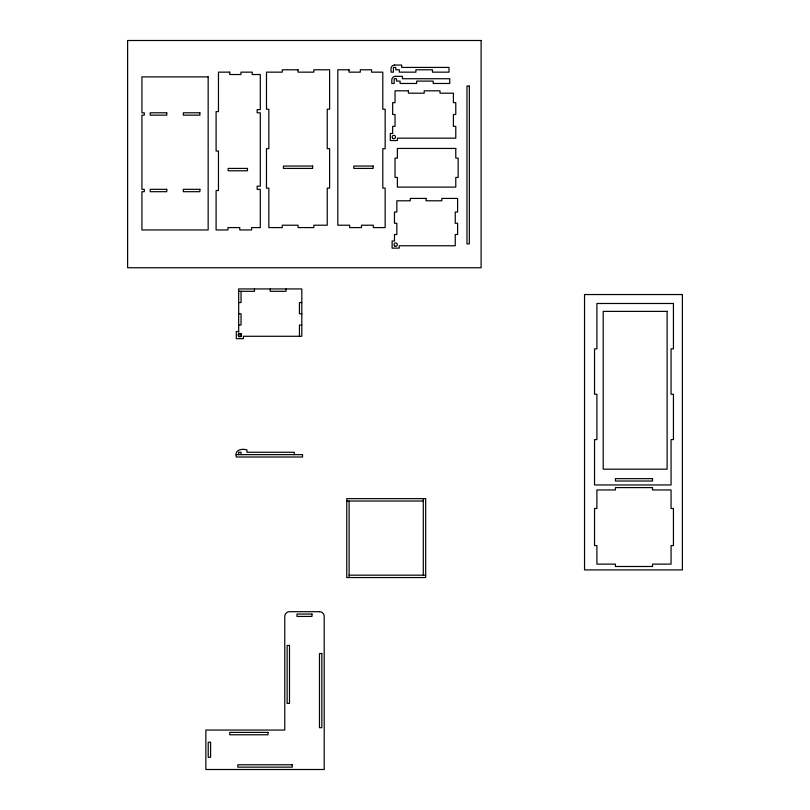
<?xml version="1.0" encoding="UTF-8"?>
<svg xmlns="http://www.w3.org/2000/svg" width="810" height="810" viewBox="0 0 810 810"><rect width="100%" height="100%" fill="white"/><g stroke="black" fill="none" stroke-linecap="round" stroke-linejoin="round"><path stroke-width="1.21" d="M238.677 291.306L254.461 291.306L254.461 288.937M238.677 302.545L241.046 302.545L241.046 291.306M301.806 302.545L299.437 302.545L299.437 313.794L301.806 313.794M238.677 313.794L241.046 313.794L241.046 325.033L238.677 325.033M301.806 325.033L299.437 325.033L299.437 336.282M238.677 331.543L236.317 331.543L236.317 338.651L243.415 338.651L243.415 336.282L301.806 336.282L301.806 288.937L238.677 288.937L238.677 332.07M236.307 454.633L302.545 454.633L302.545 457.002L236.307 457.002C234.08 450.097 241.744 448.183 246.959 449.904L246.959 452.263L294.273 452.263L294.273 454.633M346.761 501.015L423.296 501.015M349.13 575.181L425.665 575.181M423.296 498.646L423.296 575.181M349.13 501.015L349.13 577.55M286.021 288.937L286.021 291.306L270.246 291.306L270.246 288.937M241.046 454.633L241.046 452.263L238.677 452.263L238.677 454.633M394.571 65.053L393.68 65.164A3.554 3.554 0 0 0 391.048 68.607L391.048 72.151L393.417 72.151L393.417 67.422L395.786 67.422L395.786 69.781L399.33 69.781L399.33 72.151L415.894 72.151L415.894 69.781L432.449 69.781L432.449 72.151L449.013 72.151L449.013 67.422L401.699 67.422L401.699 65.053L394.571 65.053M395.331 76.363L394.45 76.484A3.554 3.554 0 0 0 391.807 79.917L391.807 83.47L394.186 83.47L394.186 78.732L396.546 78.732L396.546 81.101L400.089 81.101L400.089 83.47L416.654 83.47L416.654 81.101L433.208 81.101L433.208 83.47L449.773 83.47L449.773 78.732L402.459 78.732L402.459 76.363L395.331 76.363M481.11 40.5L127.626 40.5L127.626 267.745L481.11 267.745L481.11 40.5M298.05 69.781L282.265 69.781L282.265 72.151L266.48 72.151L266.48 109.239L268.849 109.239L268.849 148.686L266.48 148.686L266.48 188.143L268.849 188.143L268.849 227.59L282.265 227.59L282.265 225.22L298.05 225.22L298.05 227.59L313.824 227.59L313.824 225.22L327.24 225.22L327.24 188.143L329.609 188.143L329.609 148.665L327.24 148.665L327.24 109.188L329.609 109.188L329.609 69.781L313.824 69.781L313.824 72.151L298.05 72.151L298.05 69.781M349.059 69.781L337.821 69.781L337.821 225.22L349.657 225.22L349.657 227.59L361.483 227.59L361.483 225.22L373.319 225.22L373.319 227.59L385.155 227.59L385.155 188.143L382.796 188.143L382.796 148.686L385.155 148.686L385.155 109.239L382.796 109.239L382.796 72.151L371.547 72.151L371.547 69.781L360.308 69.781L360.308 72.151L349.059 72.151L349.059 69.781M229.716 72.151L218.467 72.151L218.467 111.608L216.098 111.608L216.098 151.055L218.467 151.055L218.467 190.512L216.098 190.512L216.098 229.959L227.934 229.959L227.934 227.59L239.77 227.59L239.77 229.959L251.606 229.959L251.606 227.59L260.293 227.59L260.293 189.327L257.135 189.327L257.135 186.168L260.293 186.168L260.293 112.793L257.135 112.793L257.135 109.633L260.293 109.633L260.293 74.52L252.204 74.52L252.204 72.151L240.955 72.151L240.955 74.52L229.716 74.52L229.716 72.151M208.16 76.889L141.922 76.889L141.922 112.793L144.302 112.793L144.302 115.152L141.922 115.152L141.922 189.327L144.302 189.327L144.302 191.686L141.922 191.686L141.922 229.959L208.16 229.959L208.16 76.889M469.344 86.073L466.975 86.073L466.975 243.881L469.344 243.881L469.344 86.073M408.432 90.821L395.027 90.821L395.027 102.657L392.658 102.657L392.658 114.493L395.027 114.493L395.027 126.33L392.658 126.33L392.658 133.437L390.288 133.437L390.288 140.535L397.386 140.535L397.386 138.166L455.777 138.166L455.777 126.33L453.408 126.33L453.408 114.493L455.777 114.493L455.777 102.657L453.408 102.657L453.408 93.191L440.002 93.191L440.002 90.821L424.217 90.821L424.217 93.191L408.432 93.191L408.432 90.821M166.769 112.793L150.204 112.793L150.204 115.152L166.769 115.152L166.769 112.793M199.888 112.793L183.323 112.793L183.323 115.152L199.888 115.152L199.888 112.793M455.777 148.443L397.386 148.443L397.386 158.102L395.027 158.102L395.027 177.441L397.386 177.441L397.386 187.1L455.777 187.1L455.777 177.441L458.146 177.441L458.146 158.102L455.777 158.102L455.777 148.443M312.64 166.05L283.449 166.05L283.449 168.419L312.64 168.419L312.64 166.05M373.126 166.05L353.798 166.05L353.798 168.419L373.126 168.419L373.126 166.05M247.465 168.419L228.136 168.419L228.136 170.778L247.465 170.778L247.465 168.419M166.769 189.327L150.204 189.327L150.204 191.686L166.769 191.686L166.769 189.327M199.888 189.327L183.323 189.327L183.323 191.686L199.888 191.686L199.888 189.327M426.04 198.42L410.265 198.42L410.265 200.789L396.849 200.789L396.849 212.028L394.48 212.028L394.48 223.276L396.849 223.276L396.849 234.515L394.48 234.515L394.48 241.026L392.111 241.026L392.111 248.133L399.219 248.133L399.219 245.764L455.24 245.764L455.24 234.515L457.599 234.515L457.599 223.276L455.24 223.276L455.24 212.028L457.599 212.028L457.599 198.42L441.825 198.42L441.825 200.789L426.04 200.789L426.04 198.42M682.374 294.546L584.537 294.546L584.537 569.916L682.374 569.916L682.374 294.546M673.434 303.487L596.899 303.487L596.899 348.857L594.53 348.857L594.53 394.227L596.899 394.227L596.899 439.597L594.53 439.597L594.53 484.957L671.065 484.957L671.065 439.597L673.434 439.597L673.434 394.227L671.065 394.227L671.065 348.857L673.434 348.857L673.434 303.487M667.116 311.374L603.207 311.374L603.207 469.182L667.116 469.182L667.116 311.374M241.046 333.912L238.677 333.912L238.677 336.282L241.046 336.282L241.046 333.912M652.526 478.649L615.438 478.649L615.438 481.018L652.526 481.018L652.526 478.649M652.526 487.59L615.438 487.59L615.438 489.949L596.899 489.949L596.899 508.498L594.53 508.498L594.53 545.576L596.899 545.576L596.899 564.124L615.438 564.124L615.438 566.494L652.526 566.494L652.526 564.124L671.065 564.124L671.065 545.576L673.434 545.576L673.434 508.498L671.065 508.498L671.065 489.949L652.526 489.949L652.526 487.59M425.665 498.646L346.761 498.646L346.761 577.55L425.665 577.55L425.665 498.646M319.474 611.692L289.494 611.692A4.738 4.738 0 0 0 284.766 616.43L284.766 730.053L205.861 730.053L205.861 769.5L324.213 769.5L324.213 616.43A4.738 4.738 0 0 0 319.474 611.692M311.982 614.061L296.986 614.061L296.986 616.43L311.982 616.43L311.982 614.061M289.494 645.428L287.125 645.428L287.125 703.414L289.494 703.414L289.494 645.428M321.843 653.508L319.474 653.508L319.474 727.684L321.843 727.684L321.843 653.508M267.999 732.412L229.726 732.412L229.726 734.781L267.999 734.781L267.999 732.412M210.59 742.274L208.221 742.274L208.221 757.269L210.59 757.269L210.59 742.274M292.258 764.762L237.816 764.762L237.816 767.131L292.258 767.131L292.258 764.762M394.824 246.027A1.671 1.671 0 0 0 397.335 244.579A1.671 1.671 0 0 0 394.824 243.132A1.671 1.671 0 0 0 394.824 246.027M393.002 138.429A1.671 1.671 0 0 0 395.513 136.981A1.671 1.671 0 0 0 393.002 135.533A1.671 1.671 0 0 0 393.002 138.429M238.677 336.282A1.671 1.671 0 0 0 241.481 335.532A1.671 1.671 0 0 0 239.436 333.477A1.671 1.671 0 0 0 238.677 336.282"/></g></svg>
